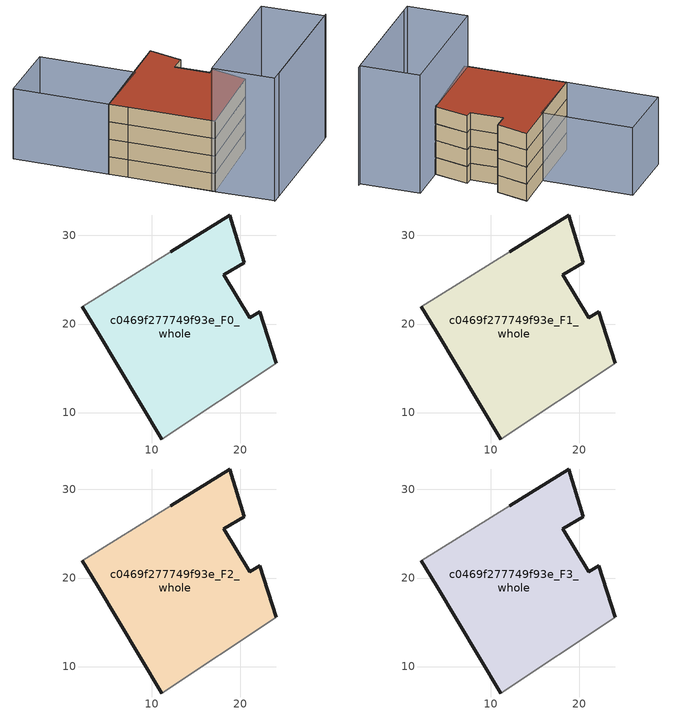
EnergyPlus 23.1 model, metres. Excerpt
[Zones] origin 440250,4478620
c0469f277749f93e_F0_whole
 floor ground (EU_floor_Construction): 24.05,15.58 22.23,21.37 21.09,20.7 18.17,25.56 20.46,26.89 18.82,32.31 12.18,28.16 2.2,21.93 3.85,19.18 11.13,7.02 z0
 wall outside (EU_wall_Construction): 11.13,7.02 3.85,19.18 2.2,21.93 / 12.18,28.16 18.82,32.31 20.46,26.89 18.17,25.56 21.09,20.7 22.23,21.37 24.05,15.58 z0:3
 wall adiabatic (EU_wall_Construction): 24.05,15.58 11.13,7.02 / 2.2,21.93 12.18,28.16 z0:3
c0469f277749f93e_F1_whole
 floor to c0469f277749f93e_F0_whole (EU_floor_Construction): 24.05,15.58 22.23,21.37 21.09,20.7 18.17,25.56 20.46,26.89 18.81,32.31 12.18,28.16 2.2,21.93 3.85,19.18 11.13,7.02 z3
 wall outside (EU_wall_Construction): 11.13,7.02 3.85,19.18 2.2,21.93 / 12.18,28.16 18.82,32.31 20.46,26.89 18.17,25.56 21.09,20.7 22.23,21.37 24.05,15.58 z3:6
 wall adiabatic (EU_wall_Construction): 24.05,15.58 11.13,7.02 / 2.2,21.93 12.18,28.16 z3:6
c0469f277749f93e_F2_whole
 floor to c0469f277749f93e_F1_whole (EU_floor_Construction): 24.05,15.58 22.23,21.37 21.09,20.7 18.17,25.56 20.46,26.89 18.81,32.31 12.18,28.16 2.2,21.93 3.85,19.18 11.13,7.02 z6
 wall outside (EU_wall_Construction): 11.13,7.02 3.85,19.18 2.2,21.93 / 12.18,28.16 18.82,32.31 20.46,26.89 18.17,25.56 21.09,20.7 22.23,21.37 24.05,15.58 z6:9
 wall adiabatic (EU_wall_Construction): 24.05,15.58 11.13,7.02 / 2.2,21.93 12.18,28.16 z6:9
c0469f277749f93e_F3_whole
 floor to c0469f277749f93e_F2_whole (EU_floor_Construction): 24.05,15.58 22.23,21.37 21.09,20.7 18.17,25.56 20.46,26.89 18.81,32.31 12.18,28.16 2.2,21.93 3.85,19.18 11.13,7.02 z9
 wall outside (EU_wall_Construction): 11.13,7.02 3.85,19.18 2.2,21.93 / 12.18,28.16 18.82,32.31 20.46,26.89 18.17,25.56 21.09,20.7 22.23,21.37 24.05,15.58 z9:12
 wall adiabatic (EU_wall_Construction): 24.05,15.58 11.13,7.02 / 2.2,21.93 12.18,28.16 z9:12
 roof outside (EU_roof_Construction): 18.82,32.31 20.46,26.89 18.17,25.56 21.09,20.7 22.23,21.37 24.05,15.58 11.13,7.02 3.85,19.18 2.2,21.93 12.18,28.16 z12
shading: 16.16,-1.29 36.09,10.94 / 35.64,10.66 16.17,-1.28 / 16.17,-1.28 10.81,7.46 / 10.81,7.46 30.28,19.41 / 30.28,19.41 35.64,10.66 z0:21; 4.35,41.34 12.31,27.94 / 12.31,27.94 2.16,21.91 / 2.16,21.91 -5.8,35.3 / -5.8,35.3 4.35,41.34 z0:12
[Building]
EU S2 Campaign: North Axis=0; Terrain=City; Solar Distribution=FullExterior
[Site:Location]
Madrid: Latitude=40.5; Longitude=-3.5; Time Zone=1; Elevation=609
[SizingPeriod:WeatherFileDays]
AnnualSizingPeriod: Begin Month=1; Begin Day of Month=1; End Month=12; End Day of Month=31; Day of Week for Start Day=Monday; Use Weather File Daylight Saving Period=No; Use Weather File Rain and Snow Indicators=No
[MATERIAL]
EU_InternalMass_Material: Roughness=MediumRough; Thickness=0.1; Conductivity=1; Density=1800; Specific Heat=900; Thermal Absorptance=0.9; Solar Absorptance=0.7; Visible Absorptance=0.7
[MATERIAL:NOMASS] Roughness=MediumRough; Thermal Absorptance=0.9; Solar Absorptance=0.7; Visible Absorptance=0.7
Name | Thermal Resistance
EU_wall_NoMass | 0.419739
EU_roof_NoMass | 0.352165
EU_floor_NoMass | 0.608284
[CONSTRUCTION]
EU_wall_Construction: EU_wall_NoMass
EU_roof_Construction: EU_roof_NoMass
EU_floor_Construction: EU_floor_NoMass
EU_InternalMass_Construction: EU_InternalMass_Material
[ZONE] Type=1; Multiplier=1; Ceiling Height=autocalculate; Floor Area=autocalculate; Part of Total Floor Area=Yes
Name | Volume
c0469f277749f93e_F0_whole | 867.155
c0469f277749f93e_F1_whole; c0469f277749f93e_F2_whole; c0469f277749f93e_F3_whole | 867.154
[INTERNALMASS] Construction=EU_InternalMass_Construction; Surface Area=272.322
Name | Zone or ZoneList
c0469f277749f93e_F0_whole_EU_InternalMass | c0469f277749f93e_F0_whole
c0469f277749f93e_F1_whole_EU_InternalMass | c0469f277749f93e_F1_whole
c0469f277749f93e_F2_whole_EU_InternalMass | c0469f277749f93e_F2_whole
c0469f277749f93e_F3_whole_EU_InternalMass | c0469f277749f93e_F3_whole
[OTHEREQUIPMENT] Fuel Type=Electricity; Design Level Calculation Method=Watts/Area; Power per Zone Floor Area=1; Fraction Latent=0; Fraction Radiant=0; Fraction Lost=0; Carbon Dioxide Generation Rate=0; EndUse Subcategory=EU_Step8_InternalGains
Name | Zone or ZoneList or Space or SpaceList | Schedule
EU_Step8_InternalGain_c0469f277749f93e_F0_whole_f000 | c0469f277749f93e_F0_whole | EU_Step8_GainSchedule_c0469f277749f93e_F0_whole_f000
EU_Step8_InternalGain_c0469f277749f93e_F1_whole_f000 | c0469f277749f93e_F1_whole | EU_Step8_GainSchedule_c0469f277749f93e_F1_whole_f000
EU_Step8_InternalGain_c0469f277749f93e_F2_whole_f000 | c0469f277749f93e_F2_whole | EU_Step8_GainSchedule_c0469f277749f93e_F2_whole_f000
EU_Step8_InternalGain_c0469f277749f93e_F3_whole_f000 | c0469f277749f93e_F3_whole | EU_Step8_GainSchedule_c0469f277749f93e_F3_whole_f000
[ZONEVENTILATION:DESIGNFLOWRATE] Schedule=EU_AlwaysOn; Design Flow Rate Calculation Method=AirChanges/Hour; Air Changes per Hour=0.703302; Ventilation Type=Natural; Fan Pressure Rise=0; Fan Total Efficiency=1; Constant Term Coefficient=1; Temperature Term Coefficient=0; Velocity Term Coefficient=0; Velocity Squared Term Coefficient=0; Minimum Indoor Temperature=-100; Maximum Indoor Temperature=100; Delta Temperature=-100; Minimum Outdoor Temperature=-100; Maximum Outdoor Temperature=100; Maximum Wind Speed=40
Name | Zone or ZoneList or Space or SpaceList
EU_ConstantAir_c0469f277749f93e_F0_whole | c0469f277749f93e_F0_whole
EU_ConstantAir_c0469f277749f93e_F1_whole | c0469f277749f93e_F1_whole
EU_ConstantAir_c0469f277749f93e_F2_whole | c0469f277749f93e_F2_whole
EU_ConstantAir_c0469f277749f93e_F3_whole | c0469f277749f93e_F3_whole
[HVACTEMPLATE:THERMOSTAT] Constant Heating Setpoint=20; Constant Cooling Setpoint=50
EU_HeatOnly_c0469f277749f93e_F0_whole; EU_HeatOnly_c0469f277749f93e_F1_whole; EU_HeatOnly_c0469f277749f93e_F2_whole; EU_HeatOnly_c0469f277749f93e_F3_whole
[HVACTEMPLATE:ZONE:IDEALLOADSAIRSYSTEM] System Availability Schedule=EU_AlwaysOn; Maximum Heating Supply Air Temperature=50; Minimum Cooling Supply Air Temperature=13; Maximum Heating Supply Air Humidity Ratio=0.0156; Minimum Cooling Supply Air Humidity Ratio=0.0077; Heating Limit=NoLimit; Cooling Limit=NoLimit; Heating Availability Schedule=EU_AlwaysOn; Cooling Availability Schedule=EU_CoolingOff; Dehumidification Control Type=ConstantSensibleHeatRatio; Cooling Sensible Heat Ratio=0.7; Dehumidification Setpoint=60; Humidification Control Type=None; Humidification Setpoint=30; Outdoor Air Method=None; Outdoor Air Flow Rate per Person=0.00944; Outdoor Air Flow Rate per Zone Floor Area=0; Outdoor Air Flow Rate per Zone=0; Demand Controlled Ventilation Type=None; Outdoor Air Economizer Type=NoEconomizer; Heat Recovery Type=None; Sensible Heat Recovery Effectiveness=0.7; Latent Heat Recovery Effectiveness=0.65
Name | Template Thermostat
c0469f277749f93e_F0_whole | EU_HeatOnly_c0469f277749f93e_F0_whole
c0469f277749f93e_F1_whole | EU_HeatOnly_c0469f277749f93e_F1_whole
c0469f277749f93e_F2_whole | EU_HeatOnly_c0469f277749f93e_F2_whole
c0469f277749f93e_F3_whole | EU_HeatOnly_c0469f277749f93e_F3_whole
[SIZING:ZONE] Zone Cooling Design Supply Air Temperature Input Method=SupplyAirTemperature; Zone Cooling Design Supply Air Temperature=13; Zone Heating Design Supply Air Temperature Input Method=SupplyAirTemperature; Zone Heating Design Supply Air Temperature=50; Zone Cooling Design Supply Air Humidity Ratio=0.008; Zone Heating Design Supply Air Humidity Ratio=0.008; Cooling Design Air Flow Method=DesignDay; Cooling Design Air Flow Rate=0; Cooling Minimum Air Flow per Zone Floor Area=0.000762; Cooling Minimum Air Flow=0; Cooling Minimum Air Flow Fraction=0.2; Heating Design Air Flow Method=DesignDay; Heating Design Air Flow Rate=0; Heating Maximum Air Flow per Zone Floor Area=0.002032; Heating Maximum Air Flow=0.141576; Heating Maximum Air Flow Fraction=0.3; Account for Dedicated Outdoor Air System=No; Dedicated Outdoor Air System Control Strategy=NeutralSupplyAir; Dedicated Outdoor Air Low Setpoint Temperature for Design=autosize; Dedicated Outdoor Air High Setpoint Temperature for Design=autosize; Zone Load Sizing Method=Sensible Load Only No Latent Load; Zone Latent Cooling Design Supply Air Humidity Ratio Input Method=HumidityRatioDifference; Zone Cooling Design Supply Air Humidity Ratio Difference=0.005; Zone Latent Heating Design Supply Air Humidity Ratio Input Method=HumidityRatioDifference; Zone Humidification Design Supply Air Humidity Ratio Difference=0.005
c0469f277749f93e_F0_whole; c0469f277749f93e_F1_whole; c0469f277749f93e_F2_whole; c0469f277749f93e_F3_whole
[SCHEDULE:CONSTANT]
Name | Hourly Value
EU_AlwaysOn | 1
EU_CoolingOff | 0
[SCHEDULE:FILE] Column Number=1; Rows to Skip at Top=0; Number of Hours of Data=8760; Column Separator=Comma; Interpolate to Timestep=No; Minutes per Item=60; Adjust Schedule for Daylight Savings=Yes
Name | File
EU_Step8_GainSchedule_c0469f277749f93e_F0_whole_f000 | ../../schedules/c0469f277749f93e/c0469f277749f93e_F0_whole_f000_gain.csv
EU_Step8_GainSchedule_c0469f277749f93e_F1_whole_f000 | ../../schedules/c0469f277749f93e/c0469f277749f93e_F1_whole_f000_gain.csv
EU_Step8_GainSchedule_c0469f277749f93e_F2_whole_f000 | ../../schedules/c0469f277749f93e/c0469f277749f93e_F2_whole_f000_gain.csv
EU_Step8_GainSchedule_c0469f277749f93e_F3_whole_f000 | ../../schedules/c0469f277749f93e/c0469f277749f93e_F3_whole_f000_gain.csv
